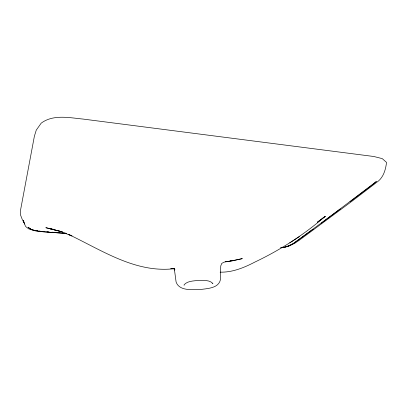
<?xml version="1.0" encoding="UTF-8"?>
<svg xmlns="http://www.w3.org/2000/svg" width="407" height="407" viewBox="0 0 407 407"><rect width="100%" height="100%" fill="white"/><g stroke="black" fill="none" stroke-linecap="round" stroke-linejoin="round"><path stroke-width="0.61" d="M322.776 218.157L325.254 216.3C304.009 234.753 280.286 249.99 254.894 262.067C244.159 267.648 232.478 272.481 220.156 272.156M317.384 222.217L325.254 216.3M350.035 201.77L370.93 186.004L376.419 181.461L321.464 223.077M317.338 222.232L321.789 218.9M340.298 208.969L293.142 243.717L288.441 246.098L284.641 247.283L281.196 247.741M313.166 229.177L293.416 243.452M289.733 242.918L299.318 236.64M292.887 243.722L288.629 245.874L288.863 245.757L284.869 246.983M174.247 268.762L174.7 270.121L174.252 268.289L176.104 282.026C179.36 291.188 191.972 289.53 199.801 289.601C206.787 288.538 218.498 288.522 220.396 279.807L220.752 265.934L221.795 263.365L224.252 262.103L233.369 260.633L242.338 258.628L233.206 260.521M280.744 247.802L284.488 247.288L281.156 247.741M225.224 261.752L233.369 260.633M280.937 247.71L285.231 247.125L289.774 245.736L294.973 243.132L299.064 240.395L352.223 201.038L378.525 180.947C383.796 176.353 385.76 169.053 386.523 162.398L382.254 158.623L373.885 156.507L82.987 119.058C69.18 117.725 53.18 114.174 41.188 123.163L36.279 130.103L34.392 136.162L20.518 210.256L20.35 214.535L22.283 219.531L24.679 224.059M281.756 247.4L283.002 247.232M172.431 268.396L170.803 268.564L171.988 268.442M230.092 260.872L231.965 260.694M66.356 233.481L42.572 231.756L34.259 230.657L28.755 228.892L26.002 226.806L25.361 225.987L23.285 220.36L24.008 222.405M51.964 232.178L54.487 232.356M57.646 232.58L60.175 232.758M63.965 233.028L65.858 233.16M66.606 233.47L42.76 231.71L35.038 230.703L30.835 229.339L28.119 227.208L30.525 229.08L30.169 228.927L34.702 230.418M42.699 231.471L43.931 231.568M47.009 231.807L48.855 231.949M35.933 230.581L37.775 230.825M39.006 230.983L40.237 231.145M54.131 229.451L45.823 227.711L62.449 231.904L50.036 228.765L59.056 230.993L72.019 235.923L68.824 234.569C102.05 250.346 135.536 273.229 174.227 268.701L173.031 268.289L174.934 269.765M212.79 283.063L212.836 283.598C209.702 279.68 203.48 280.611 198.937 280.372C193.991 280.972 187.79 280.774 184.147 284.681L184.101 285.322"/></g></svg>
